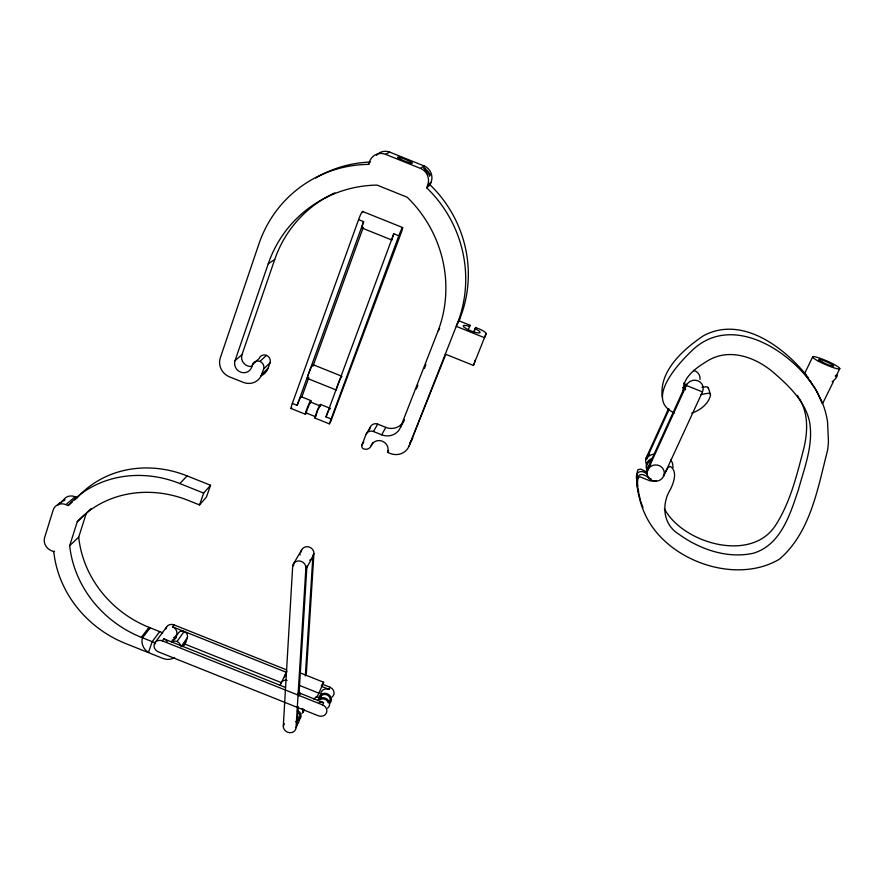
<?xml version="1.0" encoding="UTF-8"?>
<svg xmlns="http://www.w3.org/2000/svg" width="884" height="884" viewBox="0 0 884 884"><rect width="100%" height="100%" fill="white"/><g stroke="black" fill="none" stroke-linecap="round" stroke-linejoin="round"><path stroke-width="1.33" d="M636.878 479.879C634.336 471.614 642.016 468.94 647.276 474.432M812.661 356.926L804.606 373.578L814.96 388.275L821.313 400.242A96.953 91.14 -16.1 0 1 827.534 421.745L828.441 441.392A108.621 102.301 -15.2 0 1 827.568 450.332C817.711 488.41 810.661 532.19 779.489 559.152C735.687 585.186 667.321 560.92 645.663 515.571A104.356 97.45 -13.8 0 1 640.635 502.676C637.85 493.095 630.756 464.045 649.862 478.498A9.591 9.083 -7.7 0 0 651.066 478.808M298.228 706.648L297.068 725.355L296.041 727.687A6.486 5.757 23.2 0 1 289.333 732.67A6.486 5.757 23.2 0 1 283.311 726.04L292.659 566.478L293.731 564.633A6.718 6.188 28.1 0 0 293.72 565.207M296.041 727.687L305.886 568.069L306.914 566.213L298.891 695.94M301.985 713.3A6.31 5.635 23.3 0 0 304.063 709.509L303.079 711.731L303.245 709.101M305.334 675.928L312.947 555.395L313.919 553.627A6.553 6.055 28.2 0 0 307.864 546.732A6.553 6.055 28.2 0 0 301.057 552.102M306.218 675.321L313.919 553.627M329.323 423.823L398.806 235.796A7.801 0.597 -68.9 0 1 402.496 227.608A7.801 0.597 -68.9 0 1 400.806 233.873L330.738 421.535L329.367 423.856L315.024 418.11M640.392 500.167C638.06 490.399 634.856 479.559 637.839 469.736L640.812 469.095L647 472.1M637.397 485.493L637.718 479.581L638.613 477.581L639.95 476.796L650.16 480.907L656.271 480.841M319.92 406.264L317.433 410.64L315.787 416.541M310.317 402.695L310.262 401.966L305.952 412.872L315.522 416.707M155.153 643.895A7.834 6.962 31.5 0 1 155.02 642.79L141.329 637.32A107.141 96.942 35.4 0 1 69.692 545.66L77.273 521.715L86.212 513.538A103.98 93.395 34 0 1 91.174 508.543M69.692 545.66L78.709 537.118L86.212 513.538M58.024 504.51L57.935 504.808A4.254 0.74 -47.4 0 0 57.924 504.974L58.775 504.388M260.902 375.888A14.73 13.868 45.6 0 0 268.139 368.142L270.007 362.838A5.901 5.558 45.5 0 0 266.449 355.357A5.901 5.558 45.5 0 0 259.167 358.495L252.537 364.617L251.597 367.324A9.028 8.475 45.8 0 1 240.525 372.087A9.028 8.475 45.8 0 1 235.033 360.683L268.25 263.775A122.522 118.997 48.8 0 1 377.026 185.099L407.148 197.209A123.318 118.334 54 0 1 437.735 331.832L400.607 427.082A14.873 14.255 30.4 0 1 381.7 434.817L373.446 431.502A5.923 5.647 30.6 0 0 365.932 434.596L361.91 445.127A2.95 2.807 30.5 0 0 363.644 448.851A5.912 5.624 30.6 0 0 371.125 445.79A8.862 8.442 28.8 0 1 382.396 441.193A8.862 8.442 28.8 0 1 387.568 452.387L390.308 453.481A14.807 14.166 27.7 0 0 409.182 445.834L445.757 354.44M235.033 360.683L241.995 354.628L274.725 259.498A120.114 116.799 49.8 0 1 334.826 192.867M77.273 521.715A105.793 94.754 33.8 0 1 188.303 500.432L199.552 504.93L203.651 493.095L210.536 485.272L187.132 475.901A104.389 93.859 35 0 0 77.361 497.604L76.797 498.09M210.536 485.272L206.48 496.93L199.552 504.93M369.125 164.07L368.54 164.38A123.241 119.539 53.3 0 0 258.946 243.851L220.304 357.843A15.039 14.089 46.1 0 0 229.486 376.838L243.244 382.352A15.017 14.111 45.2 0 0 261.697 374.451L263.587 369.059L270.007 362.838M182.657 646.58L185.784 642.049L187.32 637.718A5.127 4.586 31 0 0 184.104 631.474A5.127 4.586 31 0 0 177.828 633.916L172.236 641.762M368.54 164.38L369.523 161.628A12.862 12.387 75.7 0 1 385.49 154.324L389.778 152.136L424.077 165.938A12.553 12.188 79.5 0 1 431.127 182.237L430.121 184.911L426.685 187.773A123.661 119.185 55.4 0 1 457.348 323.544L409.182 445.834M291.731 407.856A7.359 0.762 -68.3 0 1 292.328 403.413L358.595 219.63A7.801 0.829 -69.2 0 1 361.644 212.569A7.801 0.829 -69.2 0 1 362.584 212.58M292.328 403.413L297.134 405.336L363.622 221.652L358.595 219.63M301.886 396.75L308.825 377.612M313.002 366.075L363.169 227.63M330.793 418.828L325.986 416.905L393.778 233.774L398.806 235.796M426.685 187.773L427.701 185.032L431.127 182.237M369.357 429.757L370.341 427.16A5.812 5.547 30.9 0 1 377.722 424.121L385.811 427.37A14.586 14 30.7 0 0 404.364 419.756M280.14 685.244L286.305 672.315A5.116 4.597 24.6 0 1 286.946 671.199M284.482 677.034L286.305 672.315M445.304 354.13L473.404 365.412L475.095 361.003A8.962 1.989 21.8 0 0 474.973 360.374M475.647 327.511L473.669 332.461L475.647 327.511L478.421 328.627A9.017 1.834 21.8 0 1 486.089 333.666L484.531 337.71L456.243 326.34L460.089 318.074A121.23 116.975 56.3 0 0 430.121 184.911M416.364 389.004L417.867 385.159M424.364 368.506L425.867 364.661M468.078 330.207L470.1 325.279L459.006 320.826M473.404 365.412L486.089 333.666M285.565 687.465L163.805 638.812L162.313 640.856A6.564 5.823 31.4 0 0 154.313 643.95A6.564 5.823 31.4 0 0 158.457 651.895L318.295 715.764A6.519 5.834 22.1 0 0 326.516 712.758A6.519 5.834 22.1 0 0 322.616 704.913L323.555 702.647L298.317 692.57M320.682 694.47A6.376 5.724 22.1 0 1 329.08 689.376L329.975 687.222L322.306 684.15M313.522 698.957A13.028 11.702 23.3 0 0 318.936 693.2L323.621 682.26L299.853 672.757M470.1 325.279L469.559 326.483A9.061 1.845 21.8 0 0 464.443 327.478A9.061 1.845 21.8 0 0 477.957 332.914A9.061 1.845 21.8 0 0 475.128 328.715M668.403 409.038L646.292 457.636L646.48 459.139A8.387 7.956 -8.3 0 1 654.447 454.243M646.48 459.139L669.232 409.126M647.607 468.365L686.028 384.153L686.371 385.446L647.795 469.945L647.607 468.365A8.575 8.111 -7.8 0 1 650.757 464.774M283.311 726.04L284.383 723.72M702.46 391.91L686.371 385.446A8.851 8.431 -18.8 0 1 698.017 380.827A8.851 8.431 -18.8 0 1 702.46 391.91L663.553 476.266L663.442 475.559M835.833 376.717L839.8 368.617M822.838 403.104L833.38 381.7M457.348 323.544L460.089 318.074M387.568 452.387L388.584 450.42M400.607 427.082L403.745 420.983M381.7 434.817L385.811 427.37M438.365 330.715L439.613 328.472M306.306 568.467L312.35 557.594M371.125 445.79L372.971 442.519M664.879 473.039L667.972 467.658L670.249 466.354C677.862 471.238 673.685 482.498 670.625 489.029C661.309 503.769 662.735 524.234 678.569 534.002C699.631 549.329 727.123 558.92 753.179 553.285C780.881 545.108 790.241 514.057 798.451 489.581C804.528 467.205 814.031 443.945 809.269 420.397C804.562 401.38 789.998 386.971 775.743 374.462C757.831 358.086 730.427 347.025 707.764 360.749C696.791 367.412 681.719 377.468 683.321 392.109M373.446 431.502L377.722 424.121M293.256 564.224L301.643 549.903M361.91 445.127L363.832 441.867M365.932 434.596L370.341 427.16M181.076 646.745L187.32 637.718M171.883 642.204A5.216 4.641 30.9 0 1 177.021 641.53L184.104 631.474M173.507 637.729A6.409 5.713 31.6 0 0 176.866 632.347A6.409 5.713 31.6 0 0 172.557 626.822L173.982 624.866L286.504 669.84M154.755 643L166.623 626.966M159.684 631.618L152.192 641.651L148.401 652.624L125.528 643.486A106.887 96.323 35.7 0 1 53.791 551.66L51.548 550.765A10.685 9.448 39.2 0 1 44.598 537.704L53.184 509.991A10.774 9.58 40.4 0 1 65.957 504.62L75.118 496.709L77.361 497.604M141.329 637.32L149.009 627.353L162.468 632.734A7.702 6.862 31.6 0 0 162.512 633.275M58.874 504.267L59.957 502.852M65.957 504.62L68.234 505.526A106.213 95.229 34.9 0 1 179.828 483.548L187.132 475.901M261.697 374.451L268.139 368.142M252.537 364.617A6.011 5.658 45.1 0 1 259.951 361.423L266.449 355.357M53.791 551.66L54.388 551.108M68.234 505.526L71.118 503.029M71.692 502.521L72.267 502.024M74.543 500.057L76.234 498.576M385.49 154.324L420.497 168.413L424.077 165.938M268.25 263.775L274.725 259.498M61.615 501.582L63.151 500.83M691.752 413.115C700.084 410.419 708.537 403.966 710.581 395.104L710.095 393.767L708.725 393.192L700.857 394.54M63.991 499.559L64.665 499.548M701.907 387.303L706.625 386.739L707.974 387.291L708.449 388.606M172.557 626.822L286.549 672.381M321.654 686.415L329.08 689.376M298.571 685.056L318.936 693.2M184.093 643.773L281.156 682.559M316.207 696.57L319.909 698.051M162.313 640.856L322.616 704.913M362.595 211.453L402.64 227.553M362.02 228.039L391.999 240.083A7.801 0.619 -68.9 0 1 393.778 233.774M312.925 364.628L341.876 376.241M307.466 378.451L336.395 390.054A7.426 0.586 -68.4 0 1 338.351 383.512A7.426 0.586 -68.4 0 1 341.622 376.429M301.3 396.739L310.87 400.585M320.439 404.419L330.008 408.253M310.372 401.988L319.942 405.822M179.828 483.548L203.651 493.095M291.035 408.474L305.455 414.276M674.315 412.883C645 399.911 677.597 364.595 690.537 351.965C727.399 314.45 781.346 345.08 808.142 378.717A111.649 105.108 -14.7 0 1 816.341 390.518L817.114 391.877M804.628 373.534L805.689 374.628M425.536 168.535L423.657 167.805L424.806 169.054M682.779 387.634L684.459 389.037M807.656 377.148L808.363 378.131M670.768 459.912L672.415 462.873L673.111 467.459M810.12 380.717L811.147 382.341M797.28 395.358L798.528 397.325M817.302 392.209L822.208 403.612M429.414 175.551L428.74 174.247M799.158 398.297C808.661 413.546 807.788 432.431 803.622 449.227C796.76 475.272 790.384 502.211 775.677 525.14C751.256 563.462 682.525 543.13 664.37 508.742M708.316 387.866L710.449 394.341M429.613 173.584L429.978 175.12M662.337 397.27C658.668 370.937 683.697 349.036 703.509 335.721C740.239 315.986 780.771 344.815 804.153 372.462A109.583 103.306 -15.2 0 1 808.495 378.286M638.126 489.217L638.69 491.692M637.894 486.808L636.867 480.277M636.602 475.161L636.823 477.504M637.121 480.686L637.353 483.095M315.676 178.038A120.821 117.318 54.2 0 1 370.562 162.048M412.762 438.177A14.531 13.923 27.9 0 1 409.944 442.564M420.497 168.413A12.807 12.431 78.6 0 1 427.701 185.032M376.474 155.297A12.608 12.144 76.6 0 1 389.778 152.136M429.613 174.214A4.774 0.586 77.9 0 1 429.547 176.181M425.082 169.673A5.536 0.674 57.5 0 1 427.768 173.651M425.69 169.319A5.525 2.199 50 0 1 429.491 173.562M259.951 361.423A6.011 5.658 45.1 0 1 263.587 369.059M252.249 366.319A8.851 8.321 46.2 0 1 241.995 354.628M315.433 417.679A7.359 0.63 -68.3 0 1 315.798 414.651A7.359 0.63 -68.3 0 1 319.4 405.933A7.359 0.63 -68.3 0 1 320.185 406.176M306.671 412.474A7.359 0.685 -68.3 0 1 305.798 412.032A7.359 0.685 -68.3 0 1 309.665 402.353A7.359 0.685 -68.3 0 1 310.505 402.839M297.134 405.336A7.359 0.74 -68.3 0 1 300.129 398.353A7.359 0.74 -68.3 0 1 301.367 397.358M308.063 377.855A7.426 0.751 -68.5 0 1 309.577 371.07A7.426 0.751 -68.5 0 1 312.914 365.667M325.986 416.905A7.359 0.575 -68.3 0 1 328.947 409.9A7.359 0.575 -68.3 0 1 330.019 408.85M362.805 227.144A7.801 0.796 -69.1 0 1 363.622 221.652M329.975 687.222A6.354 5.713 22.1 0 1 332.119 697.056M320.196 699.598A5.171 4.63 22.1 0 1 328.229 702.802M320.074 698.901A5.127 4.608 22.1 0 1 326.594 694.725A5.127 4.608 22.1 0 1 329.235 702.106M317.5 700.681A6.453 5.79 22.1 0 1 327.014 699.056A6.453 5.79 22.1 0 1 327.621 708.15M318.859 699.443A6.409 5.757 22.1 0 1 327.257 693.741A6.409 5.757 22.1 0 1 329.434 703.664M321.279 696.791A6.376 5.724 22.1 0 1 321.036 696.227M319.268 702.338A6.497 5.823 22.1 0 1 323.555 702.647M297.61 693.41A6.508 5.823 23.9 0 1 298.626 695.531M163.805 638.812A6.542 5.801 31.5 0 1 167.187 641.563M165.938 628.933A6.387 5.691 31.6 0 1 173.982 624.866M280.979 683.067A5.205 4.663 24.5 0 1 287.046 680.481M298.516 690.912A7.79 6.973 23.9 0 1 300.383 694.227M323.621 682.26A12.807 11.536 23.3 0 1 321.235 685.874M149.009 627.353A105.273 95.516 35.6 0 1 78.709 537.118M63.703 499.637A10.586 9.437 40.6 0 1 75.118 496.709M64.388 499.648A4.055 0.818 -16.2 0 1 63.803 500.786M58.322 504.377A4.718 0.829 -27.7 0 1 61.858 501.957M60.642 502.863A4.674 1.094 -48.4 0 1 63.88 499.747M149.904 628.822A12.829 11.415 31.9 0 1 150.192 627.828L142.534 637.795A13.05 11.58 31.8 0 0 150.799 653.585L162.833 658.392A13.039 11.58 31.2 0 0 174.656 657.464M185.784 642.049A12.818 11.426 31.3 0 1 182.701 646.469M177.021 641.53A5.216 4.641 30.9 0 1 180.48 645.629M176.524 637.22A7.702 6.862 31.6 0 1 171.927 640.237M297.411 718.394A5.138 4.575 23.2 0 1 297.809 719.742M297.389 711.62A5.094 4.542 23.2 0 1 298.184 719.101M297.51 716.427A6.42 5.713 23.2 0 1 296.494 724.924M297.477 710.36A6.376 5.68 23.2 0 1 298.516 720.361M302.262 708.471A6.332 5.647 23.3 0 1 303.079 711.731M295.875 721.51A6.464 5.746 23.2 0 1 297.068 725.355M292.659 566.478A6.74 6.21 28 0 1 299.643 560.986A6.74 6.21 28 0 1 305.886 568.069M306.914 566.213A6.718 6.188 28.1 0 1 305.632 569.506M312.947 555.395A6.575 6.077 28.2 0 1 309.698 560.18M300.074 554.986A6.575 6.077 28.2 0 1 300.03 553.859M646.536 464.454A8.354 7.923 -8.4 0 1 649.375 454.133M685.575 389.8A8.818 8.409 -18.9 0 1 686.028 384.153M685.73 385.711A8.619 8.232 -19.7 0 1 683.862 382.949M693.52 370.451A8.586 8.199 -19.8 0 1 699.973 379.446M647.618 470.531A8.464 8.022 -8.1 0 1 652.436 458.321M647.375 471.382A8.497 8.044 -8 0 1 651.806 460.122M642.988 507.549A103.771 96.953 -13.9 0 1 640.723 501.217M835.269 375.899A4.409 1.127 -48 0 1 836.783 376.772A4.409 1.127 -48 0 1 832.209 381.612M400.463 159.242A7.967 0.917 21.3 0 0 412.342 163.153A7.967 0.917 21.3 0 0 402.132 158.192A7.967 0.917 21.3 0 0 400.463 159.242M651.851 480.443A8.608 8.144 -7.7 0 0 664.26 472.454A8.608 8.144 -7.7 0 0 650.922 466.365A8.608 8.144 -7.7 0 0 651.851 480.443M818.23 361.07A14.785 1.934 23.6 0 0 839.723 368.783A14.785 1.934 23.6 0 0 820.739 358.506A14.785 1.934 23.6 0 0 818.23 361.07M821.788 361.81A8.133 1.061 23.6 0 0 833.634 366.064A8.133 1.061 23.6 0 0 823.225 360.429A8.133 1.061 23.6 0 0 821.788 361.81"/></g></svg>
